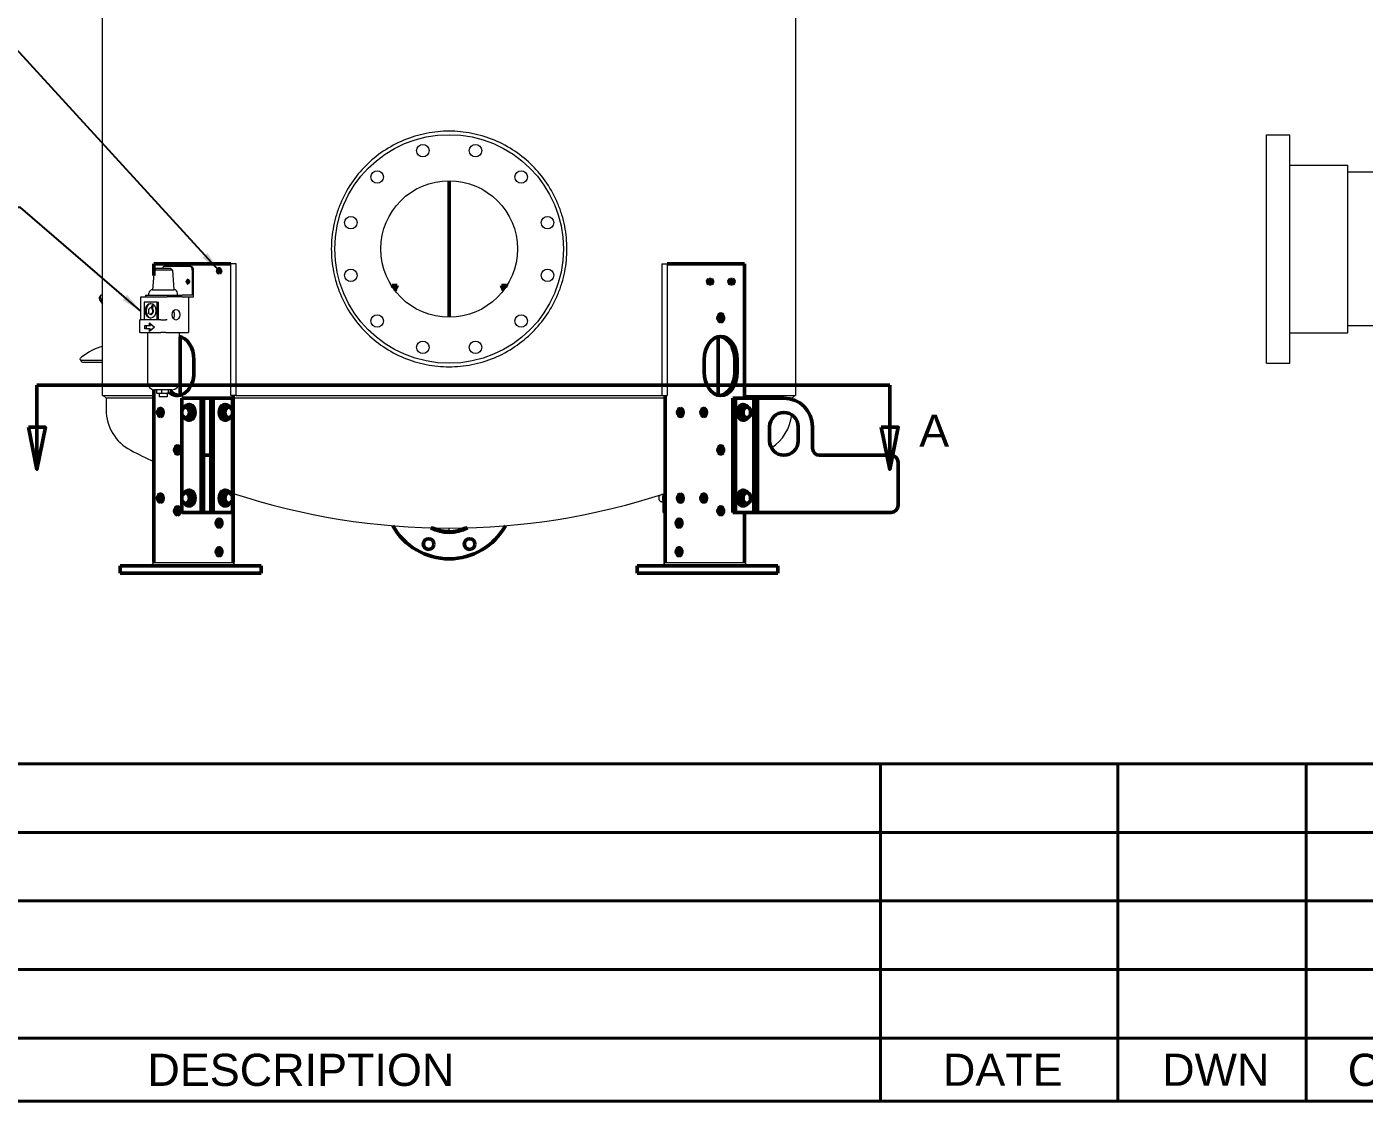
# Model space of a CAD drawing. Header units: inches. Extents: x 19 to 503, y 6 to 322.
# Drawn here: x 223.8 to 317.4, y 7.5 to 82.7 of the extents above; entities that cross this region are included whole.
import ezdxf

# ---------------------------------------------------------------- set-up
doc = ezdxf.new("R2010")
doc.units = ezdxf.units.IN
doc.header["$LTSCALE"] = 15
doc.header["$MEASUREMENT"] = 0
doc.linetypes.add('DOUBLE_DASH_CHAIN', pattern=[1.2403, 0.6614, -0.0827, 0.1654, -0.0827, 0.1654, -0.0827])
doc.layers.get('0').update_dxf_attribs({"lineweight": 25})
for name, color, linetype, lineweight in [('Border', 7, 'Continuous', 35), ('Section Line', 7, 'DOUBLE_DASH_CHAIN', 50), ('Symbol', 7, 'Continuous', 25), ('Symbol (ANSI)', 7, 'Continuous', 25), ('Visible (ANSI)', 7, 'Continuous', 50)]:
    doc.layers.add(name, color=color, linetype=linetype, lineweight=lineweight)
doc.styles.add('MEMCOR Medium', font='arial.ttf')
doc.styles.add('Standard D-E', font='arial.ttf')
doc.dimstyles.new('in [mm] D-E NeptuneBenson$7', dxfattribs={"dimscale": 15, "dimtxt": 0.15, "dimasz": 0.098425, "dimexe": 0.125, "dimexo": 0.063, "dimgap": 0.031496, "dimtad": 0, "dimtih": 1, "dimtoh": 1, "dimdec": 4, "dimrnd": 1e-08, "dimzin": 3, "dimdsep": 46, "dimlunit": 5, "dimtxsty": 'Standard D-E', "dimcen": 0.09, "dimdle": 0.393701, "dimclrd": 256, "dimclre": 256, "dimclrt": 256, "dimadec": 1, "dimazin": 1, "dimtfac": 1, "dimtofl": 0, "dimtmove": 0, "dimatfit": 3, "dimfxl": 1, "dimfrac": 1, "dimtolj": 1, "dimtzin": 4, "dimlwd": -1, "dimlwe": -1, "dimarcsym": 0})

# ---------------------------------------------------------------- blocks, each defined once
blk = doc.blocks.new('Borders 22x34_D')
at = {"layer": 'Border'}
blk.add_line((1.25, 0.5), (33.5, 0.5), dxfattribs=at)
blk = doc.blocks.new('2dTransSection0')
at = {"layer": 'Section Line', "linetype": 'DOUBLE_DASH_CHAIN', "ltscale": 0.494944}
blk.add_line((14.9699, 3.842), (18.9482, 3.842), dxfattribs=at)
at = {"layer": 'Section Line', "linetype": 'Continuous'}
for p, q in [((14.9699, 3.842), (15.2649, 3.842)), ((14.9699, 3.842), (14.9699, 3.6452)), ((18.6532, 3.842), (18.9482, 3.842)), ((18.9482, 3.842), (18.9482, 3.6452)), ((14.9306, 3.6452), (14.9699, 3.4483)), ((15.0093, 3.6452), (14.9306, 3.6452)), ((14.9699, 3.6452), (14.9699, 3.4483)), ((14.9699, 3.4483), (15.0093, 3.6452)), ((18.9088, 3.6452), (18.9482, 3.4483)), ((18.9876, 3.6452), (18.9088, 3.6452)), ((18.9482, 3.6452), (18.9482, 3.4483)), ((18.9482, 3.4483), (18.9876, 3.6452))]:
    blk.add_line(p, q, dxfattribs=at)
at = {"layer": 'Section Line', "linetype": 'Continuous', "flags": 128}
for points in [[(14.9306, 3.6452), (14.9699, 3.4483), (15.0093, 3.6452), (14.9306, 3.6452)], [(18.9088, 3.6452), (18.9482, 3.4483), (18.9876, 3.6452), (18.9088, 3.6452)]]:
    blk.add_lwpolyline(points, dxfattribs=at)
at = {"layer": 'Section Line'}
for points in [[(14.9306, 3.6452), (14.9699, 3.4483), (15.0093, 3.6452), (14.9306, 3.6452)], [(18.9088, 3.6452), (18.9482, 3.4483), (18.9876, 3.6452), (18.9088, 3.6452)]]:
    blk.add_solid(points, dxfattribs=at)
at = {"layer": 'Section Line', "char_height": 0.15, "attachment_point": 7, "style": 'MEMCOR Medium'}
for insert in [(14.6915, 3.5542), (19.0858, 3.5542)]:
    blk.add_mtext('A', dxfattribs=dict(at, insert=insert))
blk = doc.blocks.new('REVISION HISTORY')
at = {"layer": 'Symbol', "lineweight": 40}
for p, q in [((12.9068, 2.0747), (22.812, 2.0747)), ((18.9045, 2.0747), (18.9045, 0.7941)), ((20.013, 2.0747), (20.013, 0.7941)), ((20.8916, 2.0747), (20.8916, 0.7941)), ((12.9068, 1.7545), (22.812, 1.7545)), ((12.9068, 1.4344), (22.812, 1.4344)), ((12.9068, 1.1143), (22.812, 1.1143)), ((12.9068, 0.7941), (22.812, 0.7941)), ((18.9045, 0.5), (18.9045, 0.7941)), ((20.013, 0.5), (20.013, 0.7941)), ((20.8916, 0.5), (20.8916, 0.7941)), ((12.9068, 0.5), (22.812, 0.5))]:
    blk.add_line(p, q, dxfattribs=at)
at = {"layer": 'Symbol', "char_height": 0.15, "attachment_point": 7, "style": 'MEMCOR Medium'}
for s, insert in [('DESCRIPTION', (15.4849, 0.5695)), ('DATE', (19.1962, 0.5721)), ('DWN', (20.219, 0.5721)), ('CKD', (21.0847, 0.5695))]:
    blk.add_mtext(s, dxfattribs=dict(at, insert=insert))

msp = doc.modelspace()

# ---------------------------------------------------------------- linework, layer by layer
at = {"layer": 'Visible (ANSI)', "linetype": 'Continuous', "lineweight": 18}
for p, q in [((229.13857, 56.90094), (229.13857, 83.40094)), ((277.63798, 83.40094), (277.63798, 56.90094)), ((310.58336, 59.15094), (310.58336, 75.15094)), ((310.58336, 75.15094), (312.20836, 75.15094)), ((312.20836, 59.15094), (312.20836, 75.15094)), ((312.20836, 73.02594), (316.27086, 73.02594)), ((316.27086, 61.27594), (316.27086, 73.02594)), ((340.89586, 72.52594), (316.27086, 72.52594)), ((232.74951, 65.67637), (232.63489, 64.30094)), ((232.88489, 65.80094), (232.74951, 65.67637)), ((234.02027, 65.67637), (232.74951, 65.67637)), ((232.88489, 65.80094), (233.88489, 65.80094)), ((235.24105, 65.92594), (233.47328, 65.92594)), ((233.88489, 65.80094), (234.02027, 65.67637)), ((234.02027, 65.67637), (234.13489, 64.30094)), ((235.32943, 65.92594), (235.24105, 65.92594)), ((235.41782, 65.67594), (235.41782, 63.92594)), ((235.50621, 63.80094), (235.50621, 65.67594)), ((238.49278, 66.11344), (238.11953, 66.11344)), ((238.11953, 56.90094), (238.11953, 66.11344)), ((238.49278, 56.90094), (238.49278, 66.11344)), ((268.28376, 66.11344), (268.65702, 66.11344)), ((268.28376, 66.11344), (268.28376, 56.90094)), ((268.65702, 66.11344), (268.65702, 56.90094)), ((228.98977, 63.89519), (228.92477, 63.80327)), ((231.80907, 63.80094), (231.88229, 63.80094)), ((231.80907, 62.18075), (231.80907, 63.80094)), ((231.88229, 63.80094), (232.5894, 63.80094)), ((232.15006, 63.92594), (234.71072, 63.92594)), ((232.15006, 63.92594), (232.15006, 63.80094)), ((232.38489, 63.92594), (232.38489, 64.05094)), ((232.5894, 63.80094), (233.2965, 63.80094)), ((232.63489, 64.30094), (234.13489, 64.30094)), ((233.2965, 63.80094), (233.65006, 63.80094)), ((233.94764, 63.80094), (233.65006, 63.80094)), ((234.71072, 63.80094), (233.94764, 63.80094)), ((234.38489, 63.92594), (234.38489, 64.05094)), ((235.41782, 63.92594), (234.71072, 63.92594)), ((234.71072, 63.80094), (235.50621, 63.80094)), ((235.15266, 63.80094), (235.15266, 61.30094)), ((228.97947, 63.51459), (229.13857, 63.28959)), ((229.13857, 63.47344), (229.04447, 63.60651)), ((232.96526, 63.42475), (232.03676, 63.42475)), ((232.03676, 63.42475), (232.03676, 62.22295)), ((232.53184, 63.03657), (232.50101, 63.03657)), ((232.53006, 63.03256), (232.62416, 63.24433)), ((232.62416, 63.24433), (232.58482, 63.00048)), ((232.62902, 63.00048), (232.58482, 63.00048)), ((232.66836, 63.24433), (232.62416, 63.24433)), ((232.66836, 63.24433), (232.62902, 63.00048)), ((232.96526, 63.42475), (233.05364, 63.42475)), ((232.96526, 62.22295), (232.96526, 63.42475)), ((233.05364, 62.22295), (233.05364, 63.42475)), ((231.72068, 62.18075), (231.7939, 62.18075)), ((231.72068, 62.18075), (231.72068, 61.30094)), ((233.20811, 62.18075), (231.7939, 62.18075)), ((232.03676, 62.22295), (232.96526, 62.22295)), ((232.09614, 61.55636), (232.09614, 61.79552)), ((232.09614, 61.79552), (232.41199, 61.79552)), ((232.18453, 61.79552), (232.18453, 61.55636)), ((232.35126, 62.6302), (232.38063, 62.6963)), ((232.51007, 62.53717), (232.35126, 62.6302)), ((232.41199, 61.79552), (232.41199, 61.98333)), ((232.41199, 61.98333), (232.77091, 61.67594)), ((232.41199, 61.79552), (232.50038, 61.79552)), ((232.50038, 61.90763), (232.50038, 61.79552)), ((232.52235, 62.61328), (232.51007, 62.53717)), ((232.55427, 62.53717), (232.51007, 62.53717)), ((232.56655, 62.61328), (232.52235, 62.61328)), ((232.56655, 62.61328), (232.55427, 62.53717)), ((232.96526, 62.22295), (233.05364, 62.22295)), ((233.20811, 62.18075), (233.56167, 62.18075)), ((233.65006, 62.18075), (233.56167, 62.18075)), ((340.89586, 61.77594), (316.27086, 61.77594)), ((231.7939, 61.30094), (231.72068, 61.30094)), ((231.7939, 61.30094), (233.20811, 61.30094)), ((232.41199, 61.55636), (232.09614, 61.55636)), ((232.27711, 61.30094), (232.27711, 57.80094)), ((232.77091, 61.67594), (232.41199, 61.36855)), ((232.41199, 61.36855), (232.41199, 61.55636)), ((232.41199, 61.55636), (232.50038, 61.55636)), ((232.50038, 61.55636), (232.50038, 61.44425)), ((233.56167, 61.30094), (233.20811, 61.30094)), ((233.56167, 61.30094), (235.15266, 61.30094)), ((234.49267, 61.30094), (234.49267, 57.80094)), ((312.20836, 61.27594), (316.27086, 61.27594)), ((227.63233, 59.29306), (227.58322, 59.40297)), ((229.13857, 59.34065), (227.74048, 59.34065)), ((227.78959, 59.23076), (229.13857, 59.23076)), ((310.58336, 59.15094), (312.20836, 59.15094)), ((233.99267, 57.30094), (232.77711, 57.30094)), ((232.90973, 57.30094), (232.90973, 57.11344)), ((233.25757, 57.30094), (233.25757, 57.11344)), ((233.73273, 57.30094), (233.73273, 57.11344)), ((233.86005, 57.30094), (233.86005, 57.11344)), ((229.13857, 56.90094), (232.71787, 56.90094)), ((229.38827, 56.70094), (229.18827, 56.90094)), ((229.38827, 56.70094), (229.38827, 55.90094)), ((232.71787, 56.70094), (229.38827, 56.70094)), ((232.97944, 57.05094), (233.27625, 57.05094)), ((233.10364, 57.05094), (233.10364, 56.80094)), ((233.66614, 56.80094), (233.10364, 56.80094)), ((233.27625, 57.05094), (233.6817, 57.05094)), ((233.66614, 57.05094), (233.66614, 56.80094)), ((233.6817, 57.05094), (233.79034, 57.05094)), ((238.49278, 56.90094), (238.11953, 56.90094)), ((268.4995, 56.70094), (238.27705, 56.70094)), ((238.49278, 56.90094), (268.28376, 56.90094)), ((268.28376, 56.90094), (268.65702, 56.90094)), ((274.05868, 56.90094), (277.63798, 56.90094)), ((277.38827, 56.70094), (277.03782, 56.70094)), ((277.38827, 56.70094), (277.58827, 56.90094)), ((277.38827, 56.70094), (277.38827, 56.62939)), ((268.05493, 49.71739), (268.05494, 49.7183)), ((268.05493, 49.70949), (268.05494, 49.70857)), ((268.37509, 49.96344), (268.24913, 49.96344)), ((268.34715, 49.92995), (268.37509, 49.92995)), ((268.37509, 48.71344), (268.37509, 50.00435)), ((271.15229, 49.92995), (271.08719, 49.92995)), ((268.37509, 49.46344), (268.23168, 49.46344)), ((268.34715, 49.49693), (268.37509, 49.49693)), ((268.37509, 48.71344), (268.4995, 48.71344)), ((271.15229, 49.49693), (271.08719, 49.49693)), ((253.38827, 47.46344), (253.38827, 47.62094)), ((232.71787, 45.21344), (232.46787, 44.96344)), ((232.71787, 45.21344), (232.91997, 45.21344)), ((232.91997, 45.21344), (235.83325, 45.21344)), ((235.83325, 45.21344), (236.80905, 45.21344)), ((236.80905, 45.21344), (238.27705, 45.21344)), ((238.45383, 44.96344), (238.27705, 45.21344)), ((268.32272, 44.96344), (268.4995, 45.21344)), ((268.4995, 45.21344), (269.96749, 45.21344)), ((269.96749, 45.21344), (270.9433, 45.21344)), ((270.9433, 45.21344), (273.85658, 45.21344)), ((273.85658, 45.21344), (274.05868, 45.21344)), ((274.05868, 45.21344), (274.30868, 44.96344))]:
    msp.add_line(p, q, dxfattribs=at)
at = {"layer": 'Visible (ANSI)'}
for p, q in [((253.38827, 71.93194), (253.38827, 62.36994)), ((253.38827, 62.36994), (253.38827, 71.93194)), ((232.71787, 66.11344), (232.91997, 66.11344)), ((232.71787, 66.11344), (232.71787, 65.29671)), ((232.91997, 66.11344), (235.83325, 66.11344)), ((235.83325, 66.11344), (236.80905, 66.11344)), ((236.80905, 66.11344), (238.11953, 66.11344)), ((268.65702, 66.11344), (269.96749, 66.11344)), ((269.96749, 66.11344), (270.9433, 66.11344)), ((270.9433, 66.11344), (273.85658, 66.11344)), ((273.85658, 66.11344), (274.05868, 66.11344)), ((274.05868, 56.71344), (274.05868, 66.11344)), ((249.40426, 64.58563), (249.75994, 64.58563)), ((249.40426, 64.58563), (249.47099, 64.53107)), ((257.05115, 64.5852), (257.40683, 64.5852)), ((257.40683, 64.5852), (257.34011, 64.53063)), ((271.58323, 65.01844), (271.71758, 65.01844)), ((271.71758, 64.70844), (271.58323, 64.70844)), ((273.0823, 65.01844), (273.21665, 65.01844)), ((273.21665, 64.70844), (273.0823, 64.70844)), ((249.73731, 64.53107), (249.47099, 64.53107)), ((257.34011, 64.53063), (257.07379, 64.53063)), ((272.21181, 62.2362), (272.21181, 62.41068)), ((234.56474, 61.01158), (234.56474, 56.9153)), ((272.21181, 56.9153), (272.21181, 61.01158)), ((235.52919, 59.40344), (235.52919, 58.52344)), ((271.24736, 58.52344), (271.24736, 59.40344)), ((273.37575, 58.52344), (273.37575, 59.40344)), ((273.55253, 59.40344), (273.55253, 58.52344)), ((232.71787, 57.30446), (232.71787, 45.21344)), ((234.68915, 56.71344), (235.82052, 56.71344)), ((234.68915, 55.83446), (234.68915, 56.71344)), ((235.21948, 56.26462), (235.17494, 56.26462)), ((236.0332, 56.71344), (235.82052, 56.71344)), ((236.0332, 56.71344), (236.20692, 56.71344)), ((236.0332, 56.71344), (236.0332, 48.71344)), ((236.20692, 56.71344), (236.70692, 56.71344)), ((236.20692, 56.71344), (236.20692, 54.71344)), ((236.70692, 54.71344), (236.70692, 56.71344)), ((236.88063, 56.71344), (236.70692, 56.71344)), ((237.09331, 56.71344), (236.88063, 56.71344)), ((236.88063, 48.71344), (236.88063, 56.71344)), ((237.09331, 56.71344), (238.22468, 56.71344)), ((237.69435, 56.26462), (237.73889, 56.26462)), ((238.22468, 55.83446), (238.22468, 56.71344)), ((238.27705, 56.90094), (238.27705, 45.21344)), ((268.4995, 45.21344), (268.4995, 56.90094)), ((273.24281, 56.71344), (273.24281, 48.71344)), ((273.41959, 56.71344), (273.24281, 56.71344)), ((273.41959, 56.71344), (274.55096, 56.71344)), ((273.41959, 48.71344), (273.41959, 56.71344)), ((273.94992, 56.26462), (273.99446, 56.26462)), ((274.70858, 56.71344), (274.55096, 56.71344)), ((274.70858, 56.71344), (274.96665, 56.71344)), ((274.70858, 56.71344), (274.70858, 48.71344)), ((276.81456, 56.71344), (274.96665, 56.71344)), ((274.96665, 56.71344), (274.96665, 48.71344)), ((234.68915, 49.83446), (234.68915, 55.59241)), ((235.15726, 56.14645), (234.97022, 56.14645)), ((235.15726, 55.28043), (234.97022, 55.28043)), ((235.15726, 56.14645), (235.28984, 56.0382)), ((235.28984, 55.38868), (235.15726, 55.28043)), ((235.42242, 55.92995), (235.23539, 55.92995)), ((235.42242, 55.49693), (235.23539, 55.49693)), ((235.28984, 56.0382), (235.42242, 55.92995)), ((235.42242, 55.49693), (235.28984, 55.38868)), ((235.42242, 55.92995), (235.42242, 55.71344)), ((235.42242, 55.71344), (235.42242, 55.49693)), ((237.49141, 55.92995), (237.62399, 56.0382)), ((237.49141, 55.92995), (237.67844, 55.92995)), ((237.49141, 55.71344), (237.49141, 55.92995)), ((237.49141, 55.49693), (237.49141, 55.71344)), ((237.49141, 55.49693), (237.67844, 55.49693)), ((237.62399, 55.38868), (237.49141, 55.49693)), ((237.62399, 56.0382), (237.75658, 56.14645)), ((237.75658, 55.28043), (237.62399, 55.38868)), ((237.75658, 56.14645), (237.94361, 56.14645)), ((237.75658, 55.28043), (237.94361, 55.28043)), ((238.22468, 49.83446), (238.22468, 55.59241)), ((273.74698, 55.92995), (273.87956, 56.0382)), ((273.74698, 55.92995), (273.93401, 55.92995)), ((273.74698, 55.71344), (273.74698, 55.92995)), ((273.74698, 55.49693), (273.74698, 55.71344)), ((273.74698, 55.49693), (273.93401, 55.49693)), ((273.87956, 55.38868), (273.74698, 55.49693)), ((273.87956, 56.0382), (274.01214, 56.14645)), ((274.01214, 55.28043), (273.87956, 55.38868)), ((274.01214, 56.14645), (274.19918, 56.14645)), ((274.01214, 55.28043), (274.19918, 55.28043)), ((235.21948, 55.16226), (235.17494, 55.16226)), ((236.20692, 53.21344), (236.20692, 54.71344)), ((236.70692, 54.71344), (236.70692, 53.21344)), ((237.69435, 55.16226), (237.73889, 55.16226)), ((273.94992, 55.16226), (273.99446, 55.16226)), ((275.81456, 53.71344), (275.81456, 54.71344)), ((277.81456, 54.71344), (277.81456, 53.71344)), ((278.81456, 53.21344), (278.81456, 54.71344)), ((234.56474, 53.16968), (234.56474, 52.9952)), ((236.20692, 52.71344), (236.20692, 53.21344)), ((236.20692, 52.71344), (236.70692, 52.71344)), ((236.20692, 52.71344), (236.20692, 52.21344)), ((236.70692, 53.21344), (236.70692, 52.71344)), ((236.70692, 52.21344), (236.70692, 52.71344)), ((272.21181, 52.9952), (272.21181, 53.16968)), ((284.31456, 52.71344), (279.31456, 52.71344)), ((236.20692, 49.21344), (236.20692, 52.21344)), ((236.70692, 52.21344), (236.70692, 49.21344)), ((284.81456, 49.21344), (284.81456, 52.21344)), ((235.15726, 50.14645), (234.97022, 50.14645)), ((235.15726, 50.14645), (235.28984, 50.0382)), ((235.21948, 50.26462), (235.17494, 50.26462)), ((235.42242, 49.92995), (235.23539, 49.92995)), ((235.28984, 50.0382), (235.42242, 49.92995)), ((235.42242, 49.92995), (235.42242, 49.71344)), ((235.42242, 49.71344), (235.42242, 49.49693)), ((237.49141, 49.92995), (237.62399, 50.0382)), ((237.49141, 49.92995), (237.67844, 49.92995)), ((237.49141, 49.71344), (237.49141, 49.92995)), ((237.49141, 49.49693), (237.49141, 49.71344)), ((237.62399, 50.0382), (237.75658, 50.14645)), ((237.69435, 50.26462), (237.73889, 50.26462)), ((237.75658, 50.14645), (237.94361, 50.14645)), ((273.74698, 49.92995), (273.87956, 50.0382)), ((273.74698, 49.92995), (273.93401, 49.92995)), ((273.74698, 49.71344), (273.74698, 49.92995)), ((273.74698, 49.49693), (273.74698, 49.71344)), ((273.87956, 50.0382), (274.01214, 50.14645)), ((273.94992, 50.26462), (273.99446, 50.26462)), ((274.01214, 50.14645), (274.19918, 50.14645)), ((234.56474, 48.90668), (234.56474, 48.7322)), ((234.68915, 48.71344), (234.68915, 49.59241)), ((234.68915, 48.71344), (235.82052, 48.71344)), ((235.15726, 49.28043), (234.97022, 49.28043)), ((235.28984, 49.38868), (235.15726, 49.28043)), ((235.21948, 49.16226), (235.17494, 49.16226)), ((235.42242, 49.49693), (235.23539, 49.49693)), ((235.42242, 49.49693), (235.28984, 49.38868)), ((236.0332, 48.71344), (235.82052, 48.71344)), ((236.0332, 48.71344), (236.20692, 48.71344)), ((236.20692, 49.21344), (236.20692, 48.71344)), ((236.20692, 48.71344), (236.70692, 48.71344)), ((236.70692, 48.71344), (236.70692, 49.21344)), ((236.88063, 48.71344), (236.70692, 48.71344)), ((237.09331, 48.71344), (236.88063, 48.71344)), ((237.09331, 48.71344), (238.22468, 48.71344)), ((237.49141, 49.49693), (237.67844, 49.49693)), ((237.62399, 49.38868), (237.49141, 49.49693)), ((237.75658, 49.28043), (237.62399, 49.38868)), ((237.69435, 49.16226), (237.73889, 49.16226)), ((237.75658, 49.28043), (237.94361, 49.28043)), ((238.22468, 48.71344), (238.22468, 49.59241)), ((272.21181, 48.7322), (272.21181, 48.90668)), ((273.41959, 48.71344), (273.24281, 48.71344)), ((273.41959, 48.71344), (274.55096, 48.71344)), ((273.74698, 49.49693), (273.93401, 49.49693)), ((273.87956, 49.38868), (273.74698, 49.49693)), ((274.01214, 49.28043), (273.87956, 49.38868)), ((273.94992, 49.16226), (273.99446, 49.16226)), ((274.01214, 49.28043), (274.19918, 49.28043)), ((274.05868, 45.21344), (274.05868, 48.71344)), ((274.70858, 48.71344), (274.55096, 48.71344)), ((274.70858, 48.71344), (274.96665, 48.71344)), ((274.96665, 48.71344), (284.31456, 48.71344)), ((230.3714, 44.96344), (230.6643, 44.96344)), ((230.3714, 44.96344), (230.3714, 44.46344)), ((236.406, 44.96344), (230.6643, 44.96344)), ((236.406, 44.96344), (237.82022, 44.96344)), ((239.94154, 44.96344), (237.82022, 44.96344)), ((239.94154, 44.96344), (240.23443, 44.96344)), ((240.23443, 44.96344), (240.23443, 44.46344)), ((266.53858, 44.96344), (266.83148, 44.96344)), ((266.53858, 44.96344), (266.53858, 44.46344)), ((268.9528, 44.96344), (266.83148, 44.96344)), ((268.9528, 44.96344), (270.36701, 44.96344)), ((276.10872, 44.96344), (270.36701, 44.96344)), ((276.10872, 44.96344), (276.40161, 44.96344)), ((276.40161, 44.96344), (276.40161, 44.46344)), ((230.6643, 44.46344), (230.3714, 44.46344)), ((236.406, 44.46344), (230.6643, 44.46344)), ((237.82022, 44.46344), (236.406, 44.46344)), ((239.94154, 44.46344), (237.82022, 44.46344)), ((240.23443, 44.46344), (239.94154, 44.46344)), ((266.83148, 44.46344), (266.53858, 44.46344)), ((268.9528, 44.46344), (266.83148, 44.46344)), ((270.36701, 44.46344), (268.9528, 44.46344)), ((276.10872, 44.46344), (270.36701, 44.46344)), ((276.40161, 44.46344), (276.10872, 44.46344))]:
    msp.add_line(p, q, dxfattribs=at)
at = {"layer": 'Visible (ANSI)', "linetype": 'Continuous', "lineweight": 18}
for centre, radius in [((253.38827, 67.15094), 8), ((251.54419, 74.03316), 0.4375), ((255.23236, 74.03316), 0.4375), ((248.35014, 72.18908), 0.4375), ((258.42641, 72.18908), 0.4375), ((253.38827, 67.15094), 4.781), ((246.50605, 68.99503), 0.4375), ((260.2705, 68.99503), 0.4375), ((246.50605, 65.30685), 0.4375), ((260.2705, 65.30685), 0.4375), ((248.35014, 62.1128), 0.4375), ((258.42641, 62.1128), 0.4375), ((251.54419, 60.26872), 0.4375), ((255.23236, 60.26872), 0.4375), ((251.95321, 46.49889), 0.3125), ((254.82334, 46.49889), 0.3125)]:
    msp.add_circle(centre, radius, dxfattribs=at)
at = {"layer": 'Visible (ANSI)'}
for centre in [(251.95321, 46.49889), (254.82334, 46.49889)]:
    msp.add_circle(centre, 0.375, dxfattribs=at)
at = {"layer": 'Visible (ANSI)', "linetype": 'Continuous', "lineweight": 18}
for centre, radius, start, end in [((232.63489, 64.05094), 0.25, 90, 180), ((234.13489, 64.05094), 0.25, 0, 90), ((232.77711, 57.80094), 0.5, 180, 270), ((233.99267, 57.80094), 0.5, 270, 0), ((232.57827, 55.89648), 3.19, 179.9198527, 242.5344882), ((274.19828, 55.89648), 3.19, 303.1329377, 353.6870816), ((253.38827, 95.93094), 48.31, 242.5344882, 244.6675347), ((253.38827, 95.93094), 48.31, 251.7721295, 288.2278705), ((253.38827, 49.96344), 2.5, 249.0161809, 270)]:
    msp.add_arc(centre, radius, start, end, dxfattribs=at)
at = {"layer": 'Visible (ANSI)'}
for centre, radius, start, end in [((276.81456, 54.71344), 2, 0, 90), ((276.81456, 54.71344), 1, 0, 180), ((276.81456, 53.71344), 1, 180, 0), ((279.31456, 53.21344), 0.5, 180, 270), ((284.31456, 52.21344), 0.5, 0, 90), ((284.31456, 49.21344), 0.5, 270, 0), ((253.38827, 49.96344), 4.5, 209.0040645, 330.9959355), ((253.38827, 49.96344), 2.655, 241.1515936, 298.8484064), ((253.38827, 49.96344), 2.60957, 243.1440242, 296.8559758)]:
    msp.add_arc(centre, radius, start, end, dxfattribs=at)
at = {"layer": 'Visible (ANSI)', "linetype": 'Continuous', "lineweight": 18}
for centre, major_axis, ratio, start_param, end_param in [((233.47328, 65.67594), (0, 0.25), 0.70710678, 0, 1.04719755), ((235.24105, 65.67594), (0, 0.25), 0.70710678, 4.71238898, 6.28318531), ((235.32943, 65.67594), (0, 0.25), 0.70710678, 4.71238898, 6.28318531), ((235.19685, 64.86344), (0, -0.15625), 0.70710678, 3.5531095, 5.87166846), ((229.33302, 63.51459), (-0.40825, 0.28868), 0.5, 0, 0.95531662), ((229.39802, 63.60651), (-0.40825, 0.28868), 0.5, 5.69470142, 7.23850193), ((232.5452, 62.82385), (0, 0.52038), 0.70710678, 0.06008809, 3.08150456), ((232.50101, 62.82385), (0, 0.21272), 0.70710678, 6.08882372, 8.49698338), ((232.50101, 62.82385), (0, -0.21272), 0.70710678, 0.14239642, 2.55055608), ((232.5452, 62.82385), (0, -0.21272), 0.70710678, 0.14239642, 2.55055608), ((233.91522, 62.55094), (0, 0.375), 0.70710678, 3.87132031, 5.55345765), ((230.17074, 53.11027), (0, 7.37), 0.70710678, 0.19937902, 0.49564116), ((232.97944, 57.11344), (0.06971, 0), 0.89657547, 3.14159265, 4.71238898), ((233.27625, 57.11344), (0, -0.0625), 0.29885849, 4.71238898, 6.28318531), ((233.6817, 57.11344), (0, -0.0625), 0.81649658, 0, 1.57079633), ((233.79034, 57.11344), (-0.06971, 0), 0.89657547, 1.57079633, 3.14159265), ((268.23168, 49.71344), (0, -0.25), 0.70710678, 3.67283519, 6.28318531), ((268.19831, 49.71344), (0, -0.20281), 0.70710678, 4.69292755, 4.73185041), ((269.48737, 49.71344), (0, 0.375), 0.70710678, 4.71238898, 5.2559288), ((269.48737, 49.71344), (0, 0.375), 0.70710678, 4.16884916, 4.71238898), ((270.79834, 49.71344), (0, 0.375), 0.70710678, 4.71238898, 5.14279183), ((270.79834, 49.71344), (0, 0.375), 0.70710678, 4.28198613, 4.71238898)]:
    msp.add_ellipse(centre, major_axis=major_axis, ratio=ratio, start_param=start_param, end_param=end_param, dxfattribs=at)
at = {"layer": 'Visible (ANSI)'}
for centre, major_axis in [((237.29488, 65.61344), (0, -0.155)), ((272.39994, 62.32344), (0, -0.28)), ((233.18018, 55.71344), (0, -0.28)), ((269.57151, 55.71344), (0, 0.28)), ((271.20352, 55.71344), (0, -0.28)), ((234.37661, 53.08244), (0, -0.28)), ((272.39994, 53.08244), (0, -0.28)), ((233.18018, 49.71344), (0, -0.28)), ((269.57151, 49.71344), (0, 0.28)), ((271.20352, 49.71344), (0, -0.28)), ((234.37661, 48.81944), (0, -0.28)), ((272.39994, 48.81944), (0, -0.28)), ((237.29488, 47.95944), (0, -0.28)), ((269.48167, 47.95944), (0, -0.28)), ((237.29488, 45.95944), (0, -0.28)), ((269.48167, 45.95944), (0, -0.28))]:
    msp.add_ellipse(centre, major_axis=major_axis, ratio=0.70710678, dxfattribs=at)
for centre, major_axis, start_param, end_param in [((237.1181, 65.61344), (0, 0.155), 4.07971898, 5.34505898), ((235.23574, 64.86344), (0, -0.155), 3.75257543, 5.67220253), ((246.267, 67.15094), (0, 5.125), 4.17737022, 4.18815658), ((246.62268, 67.15094), (0, -5.125), 0.96490795, 1.04656393), ((260.18824, 67.15094), (0, 5.125), 2.09512538, 2.17018116), ((260.54391, 67.15094), (0, -5.125), 5.23671804, 5.24008745), ((271.58323, 64.86344), (0, -0.155), 3.14159265, 6.28318531), ((271.54081, 64.86344), (0, -0.155), 0.19477764, 2.94681501), ((271.71758, 64.86344), (0, 0.155), 3.14159265, 6.28318531), ((273.0823, 64.86344), (0, -0.155), 3.14159265, 6.28318531), ((273.03987, 64.86344), (0, -0.155), 0.19477764, 2.94681501), ((273.21665, 64.86344), (0, 0.155), 3.14159265, 6.28318531), ((246.267, 67.15094), (0, -5.234), 1.02981281, 1.04656393), ((260.54391, 67.15094), (0, 5.234), 2.09512538, 2.1048202), ((272.22316, 62.32344), (0, 0.28), 3.60436277, 5.82041519), ((234.37661, 59.40344), (0, 1.63), 4.71238898, 6.18231904), ((272.39994, 59.40344), (0, 1.63), 4.71238898, 7.85398163), ((272.22316, 59.40344), (0, 1.63), 4.71238898, 6.20642283), ((234.37661, 58.52344), (0, -1.63), 5.80509895, 7.85398163), ((272.39994, 58.52344), (0, -1.63), 4.71238898, 7.85398163), ((272.22316, 58.52344), (0, -1.63), 0.07676248, 1.57079633), ((234.55338, 58.52344), (0, -1.63), 5.63774906, 6.20642283), ((235.17494, 55.71344), (0, 0.55118), 2.3460031, 7.07877486), ((235.21948, 55.71344), (0, 0.55118), 3.14159265, 6.28318531), ((237.69435, 55.71344), (0, -0.55118), 3.14159265, 6.28318531), ((237.73889, 55.71344), (0, -0.55118), 2.3460031, 7.07877486), ((273.94992, 55.71344), (0, -0.55118), 3.14159265, 6.28318531), ((273.99446, 55.71344), (0, -0.55118), 2.3460031, 7.07877486), ((233.35696, 55.71344), (0, -0.28), 3.60436277, 5.82041519), ((233.49272, 55.71344), (0, 0.28), 0.90964484, 2.23194781), ((234.94654, 55.71344), (0, -0.375), 3.66519143, 4.71238898), ((234.94654, 55.71344), (0, -0.375), 4.71238898, 5.75958653), ((234.94654, 55.71344), (0, 0.375), 5.75958653, 6.80678408), ((234.94654, 55.71344), (0, -0.375), 5.75958653, 6.80678408), ((234.94654, 55.71344), (0, 0.375), 4.71238898, 5.75958653), ((234.94654, 55.71344), (0, 0.375), 3.66519143, 4.71238898), ((235.17494, 55.71344), (0, 0.375), 5.50064449, 6.01852857), ((235.17494, 55.71344), (0, -0.375), 0.26465673, 0.78254082), ((235.17494, 55.71344), (0, -0.375), 1.20355906, 1.93803359), ((237.73889, 55.71344), (0, 0.375), 1.20355906, 1.93803359), ((237.73889, 55.71344), (0, 0.375), 0.26465673, 0.78254082), ((237.73889, 55.71344), (0, -0.375), 5.50064449, 6.01852857), ((237.96729, 55.71344), (0, -0.375), 3.66519143, 4.71238898), ((237.96729, 55.71344), (0, -0.375), 4.71238898, 5.75958653), ((237.96729, 55.71344), (0, 0.375), 5.75958653, 6.80678408), ((237.96729, 55.71344), (0, -0.375), 5.75958653, 6.80678408), ((237.96729, 55.71344), (0, 0.375), 4.71238898, 5.75958653), ((237.96729, 55.71344), (0, 0.375), 3.66519143, 4.71238898), ((269.74829, 55.71344), (0, -0.28), 3.60436277, 5.82041519), ((271.02674, 55.71344), (0, 0.28), 3.60436277, 5.82041519), ((273.99446, 55.71344), (0, 0.375), 1.20355906, 1.93803359), ((273.99446, 55.71344), (0, 0.375), 0.26465673, 0.78254082), ((273.99446, 55.71344), (0, -0.375), 5.50064449, 6.01852857), ((274.22286, 55.71344), (0, -0.375), 3.66519143, 4.71238898), ((274.22286, 55.71344), (0, -0.375), 4.71238898, 5.75958653), ((274.22286, 55.71344), (0, 0.375), 5.75958653, 6.80678408), ((274.22286, 55.71344), (0, -0.375), 5.75958653, 6.80678408), ((274.22286, 55.71344), (0, 0.375), 4.71238898, 5.75958653), ((274.22286, 55.71344), (0, 0.375), 3.66519143, 4.71238898), ((234.55338, 53.08244), (0, -0.28), 3.60436277, 5.82041519), ((272.22316, 53.08244), (0, 0.28), 3.60436277, 5.82041519), ((233.35696, 49.71344), (0, -0.28), 3.60436277, 5.82041519), ((233.49272, 49.71344), (0, 0.28), 0.90964484, 2.23194781), ((234.94654, 49.71344), (0, -0.375), 3.66519143, 4.71238898), ((234.94654, 49.71344), (0, -0.375), 4.71238898, 5.75958653), ((234.94654, 49.71344), (0, 0.375), 5.75958653, 6.80678408), ((235.17494, 49.71344), (0, 0.55118), 2.3460031, 7.07877486), ((234.94654, 49.71344), (0, 0.375), 4.71238898, 5.75958653), ((234.94654, 49.71344), (0, 0.375), 3.66519143, 4.71238898), ((235.21948, 49.71344), (0, 0.55118), 3.14159265, 6.28318531), ((235.17494, 49.71344), (0, 0.375), 5.50064449, 6.01852857), ((235.17494, 49.71344), (0, -0.375), 1.20355906, 1.93803359), ((237.69435, 49.71344), (0, -0.55118), 3.14159265, 6.28318531), ((237.73889, 49.71344), (0, -0.55118), 2.3460031, 7.07877486), ((237.73889, 49.71344), (0, 0.375), 1.20355906, 1.93803359), ((237.73889, 49.71344), (0, 0.375), 0.26465673, 0.78254082), ((237.96729, 49.71344), (0, -0.375), 3.66519143, 4.71238898), ((237.96729, 49.71344), (0, -0.375), 4.71238898, 5.75958653), ((237.96729, 49.71344), (0, 0.375), 5.75958653, 6.80678408), ((237.96729, 49.71344), (0, 0.375), 4.71238898, 5.75958653), ((237.96729, 49.71344), (0, 0.375), 3.66519143, 4.71238898), ((269.74829, 49.71344), (0, -0.28), 3.60436277, 5.82041519), ((271.02674, 49.71344), (0, 0.28), 3.60436277, 5.82041519), ((273.94992, 49.71344), (0, -0.55118), 3.14159265, 6.28318531), ((273.99446, 49.71344), (0, -0.55118), 2.3460031, 7.07877486), ((273.99446, 49.71344), (0, 0.375), 1.20355906, 1.93803359), ((273.99446, 49.71344), (0, 0.375), 0.26465673, 0.78254082), ((274.22286, 49.71344), (0, -0.375), 3.66519143, 4.71238898), ((274.22286, 49.71344), (0, -0.375), 4.71238898, 5.75958653), ((274.22286, 49.71344), (0, 0.375), 5.75958653, 6.80678408), ((274.22286, 49.71344), (0, 0.375), 4.71238898, 5.75958653), ((274.22286, 49.71344), (0, 0.375), 3.66519143, 4.71238898), ((234.55338, 48.81944), (0, -0.28), 3.60436277, 5.82041519), ((234.94654, 49.71344), (0, -0.375), 5.75958653, 6.80678408), ((235.17494, 49.71344), (0, -0.375), 0.26465673, 0.78254082), ((237.73889, 49.71344), (0, -0.375), 5.50064449, 6.01852857), ((237.96729, 49.71344), (0, -0.375), 5.75958653, 6.80678408), ((272.22316, 48.81944), (0, 0.28), 3.60436277, 5.82041519), ((273.99446, 49.71344), (0, -0.375), 5.50064449, 6.01852857), ((274.22286, 49.71344), (0, -0.375), 5.75958653, 6.80678408), ((237.1181, 47.95944), (0, 0.28), 3.60436277, 5.82041519), ((269.65844, 47.95944), (0, -0.28), 3.60436277, 5.82041519), ((237.1181, 45.95944), (0, 0.28), 3.60436277, 5.82041519), ((269.65844, 45.95944), (0, -0.28), 3.60436277, 5.82041519)]:
    msp.add_ellipse(centre, major_axis=major_axis, ratio=0.70710678, start_param=start_param, end_param=end_param, dxfattribs=at)
at = {"layer": 'Visible (ANSI)', "linetype": 'Continuous', "lineweight": 18}
for centre, major_axis in [((235.10846, 64.86344), (0, -0.15625)), ((232.50101, 62.82385), (0, 0.52038)), ((234.26877, 62.55094), (0, 0.375))]:
    msp.add_ellipse(centre, major_axis=major_axis, ratio=0.70710678, dxfattribs=at)
for points, knots in [([(245.51211, 64.71648), (245.5887, 64.46872), (245.67714, 64.22414), (245.98771, 63.47756), (246.24967, 62.99248), (246.85344, 62.09641), (247.19529, 61.68541), (247.92256, 60.95813), (248.33347, 60.61631), (249.2296, 60.01247), (249.7148, 59.75041), (250.72921, 59.32843), (251.25929, 59.16818), (252.0607, 59.01017), (252.32887, 58.97109), (252.86217, 58.91957), (253.1273, 58.90712), (253.64925, 58.90712), (253.91438, 58.91957), (254.44768, 58.97109), (254.71585, 59.01017), (255.51726, 59.16818), (256.04734, 59.32843), (257.06174, 59.75041), (257.54695, 60.01247), (258.44307, 60.61631), (258.85399, 60.95813), (259.58126, 61.68541), (259.92311, 62.09641), (260.52687, 62.99248), (260.78884, 63.47756), (261.10524, 64.23816), (261.19816, 64.49737), (261.35736, 65.02267), (261.42363, 65.28877), (261.52899, 65.82302), (261.56808, 66.09121), (261.61963, 66.62461), (261.63209, 66.88983), (261.63209, 67.41205), (261.61963, 67.67727), (261.56808, 68.21067), (261.52899, 68.47886), (261.42363, 69.01311), (261.35736, 69.27921), (261.19816, 69.80451), (261.10524, 70.06372), (260.78884, 70.82432), (260.52687, 71.3094), (259.92311, 72.20547), (259.58126, 72.61647), (258.85399, 73.34375), (258.44307, 73.68557), (257.54695, 74.28941), (257.06174, 74.55147), (256.04734, 74.97345), (255.51726, 75.1337), (254.71585, 75.29171), (254.44768, 75.33079), (253.91438, 75.38231), (253.64925, 75.39476), (253.1273, 75.39476), (252.86217, 75.38231), (252.32887, 75.33079), (252.0607, 75.29171), (251.25929, 75.1337), (250.72921, 74.97345), (249.7148, 74.55147), (249.2296, 74.28941), (248.33347, 73.68557), (247.92256, 73.34375), (247.19529, 72.61647), (246.85344, 72.20547), (246.24967, 71.3094), (245.98771, 70.82432), (245.67131, 70.06372), (245.57838, 69.80451), (245.41919, 69.27921), (245.35292, 69.01311), (245.24756, 68.47886), (245.20847, 68.21067), (245.15691, 67.67727), (245.14446, 67.41205), (245.14446, 67.15094)], [6.0789693, 6.0789693, 6.0789693, 6.0789693, 7.95861986, 7.95861986, 11.93792978, 11.93792978, 15.91723971, 15.91723971, 19.89454388, 19.89454388, 23.87184804, 23.87184804, 27.84915221, 27.84915221, 29.8378043, 29.8378043, 31.82645638, 31.82645638, 33.81510846, 33.81510846, 35.80376055, 35.80376055, 39.78106471, 39.78106471, 43.75836888, 43.75836888, 47.73567305, 47.73567305, 51.71498297, 51.71498297, 55.6942929, 55.6942929, 57.68394787, 57.68394787, 59.67360283, 59.67360283, 61.66325779, 61.66325779, 63.65291276, 63.65291276, 65.64256772, 65.64256772, 67.63222268, 67.63222268, 69.62187765, 69.62187765, 71.61153261, 71.61153261, 75.59084254, 75.59084254, 79.57015247, 79.57015247, 83.54745663, 83.54745663, 87.5247608, 87.5247608, 91.50206497, 91.50206497, 93.49071705, 93.49071705, 95.47936914, 95.47936914, 97.46802122, 97.46802122, 99.4566733, 99.4566733, 103.43397747, 103.43397747, 107.41128164, 107.41128164, 111.3885858, 111.3885858, 115.36789573, 115.36789573, 119.34720566, 119.34720566, 121.33686062, 121.33686062, 123.32651559, 123.32651559, 125.31617055, 125.31617055, 127.30582551, 127.30582551, 127.30582551, 127.30582551]), ([(245.14446, 67.15094), (245.14446, 66.88983), (245.15691, 66.62461), (245.20847, 66.09121), (245.24756, 65.82302), (245.35292, 65.28877), (245.41919, 65.02267), (245.50319, 64.7455), (245.50763, 64.73099), (245.51211, 64.71648)], [127.30582551, 127.30582551, 127.30582551, 127.30582551, 129.29548048, 129.29548048, 131.28513544, 131.28513544, 133.27479041, 133.27479041, 133.38479482, 133.38479482, 133.38479482, 133.38479482]), ([(227.74048, 59.34065), (227.69609, 59.34065), (227.65622, 59.34739), (227.59972, 59.37442), (227.58309, 59.39469), (227.57405, 59.44064), (227.58105, 59.46939), (227.62059, 59.53084), (227.65314, 59.5635), (227.69223, 59.59339)], [3.83284768, 3.83284768, 3.83284768, 3.83284768, 4.3112545, 4.3112545, 4.78966133, 4.78966133, 5.26851574, 5.26851574, 5.74737015, 5.74737015, 5.74737015, 5.74737015]), ([(227.63239, 59.29308), (227.64004, 59.27623), (227.65501, 59.26156), (227.70533, 59.23749), (227.74519, 59.23076), (227.78959, 59.23076)], [2.98100795, 2.98100795, 2.98100795, 2.98100795, 3.354649092, 3.354649092, 3.833056446, 3.833056446, 3.833056446, 3.833056446])]:
    msp.add_open_spline(points, degree=3, knots=knots, dxfattribs=at)
at = {"layer": 'Visible (ANSI)'}
for points in [[(234.68137, 55.71344), (234.68137, 55.81392), (234.70506, 55.92995)], [(234.70506, 55.49693), (234.68137, 55.61296), (234.68137, 55.71344)], [(234.70506, 55.92995), (234.75242, 55.98796), (234.81396, 56.0382)], [(234.81396, 55.38868), (234.75242, 55.43892), (234.70506, 55.49693)], [(234.81396, 56.0382), (234.87549, 56.08844), (234.97022, 56.14645)], [(234.97022, 55.28043), (234.87549, 55.33844), (234.81396, 55.38868)], [(234.97022, 56.14645), (235.01759, 56.08844), (235.07912, 56.0382)], [(235.07912, 55.38868), (235.01759, 55.33844), (234.97022, 55.28043)], [(235.07912, 56.0382), (235.14065, 55.98796), (235.23539, 55.92995)], [(235.23539, 55.49693), (235.14065, 55.43892), (235.07912, 55.38868)], [(235.23539, 55.92995), (235.2117, 55.81392), (235.2117, 55.71344)], [(235.2117, 55.71344), (235.2117, 55.61296), (235.23539, 55.49693)], [(237.67844, 55.92995), (237.77318, 55.98796), (237.83471, 56.0382)], [(237.70213, 55.71344), (237.70213, 55.81392), (237.67844, 55.92995)], [(237.67844, 55.49693), (237.70213, 55.61296), (237.70213, 55.71344)], [(237.83471, 55.38868), (237.77318, 55.43892), (237.67844, 55.49693)], [(237.83471, 56.0382), (237.89624, 56.08844), (237.94361, 56.14645)], [(237.94361, 55.28043), (237.89624, 55.33844), (237.83471, 55.38868)], [(237.94361, 56.14645), (238.03834, 56.08844), (238.09988, 56.0382)], [(238.09988, 55.38868), (238.03834, 55.33844), (237.94361, 55.28043)], [(238.09988, 56.0382), (238.16141, 55.98796), (238.20877, 55.92995)], [(238.20877, 55.49693), (238.16141, 55.43892), (238.09988, 55.38868)], [(238.20877, 55.92995), (238.23246, 55.81392), (238.23246, 55.71344)], [(238.23246, 55.71344), (238.23246, 55.61296), (238.20877, 55.49693)], [(273.93401, 55.92995), (274.02875, 55.98796), (274.09028, 56.0382)], [(273.95769, 55.71344), (273.95769, 55.81392), (273.93401, 55.92995)], [(273.93401, 55.49693), (273.95769, 55.61296), (273.95769, 55.71344)], [(274.09028, 55.38868), (274.02875, 55.43892), (273.93401, 55.49693)], [(274.09028, 56.0382), (274.15181, 56.08844), (274.19918, 56.14645)], [(274.19918, 55.28043), (274.15181, 55.33844), (274.09028, 55.38868)], [(274.19918, 56.14645), (274.29391, 56.08844), (274.35544, 56.0382)], [(274.35544, 55.38868), (274.29391, 55.33844), (274.19918, 55.28043)], [(274.35544, 56.0382), (274.41697, 55.98796), (274.46434, 55.92995)], [(274.46434, 55.49693), (274.41697, 55.43892), (274.35544, 55.38868)], [(274.46434, 55.92995), (274.48803, 55.81392), (274.48803, 55.71344)], [(274.48803, 55.71344), (274.48803, 55.61296), (274.46434, 55.49693)], [(234.68137, 49.71344), (234.68137, 49.81392), (234.70506, 49.92995)], [(234.70506, 49.49693), (234.68137, 49.61296), (234.68137, 49.71344)], [(234.70506, 49.92995), (234.75242, 49.98796), (234.81396, 50.0382)], [(234.81396, 50.0382), (234.87549, 50.08844), (234.97022, 50.14645)], [(234.97022, 50.14645), (235.01759, 50.08844), (235.07912, 50.0382)], [(235.07912, 50.0382), (235.14065, 49.98796), (235.23539, 49.92995)], [(235.23539, 49.92995), (235.2117, 49.81392), (235.2117, 49.71344)], [(235.2117, 49.71344), (235.2117, 49.61296), (235.23539, 49.49693)], [(237.67844, 49.92995), (237.77318, 49.98796), (237.83471, 50.0382)], [(237.70213, 49.71344), (237.70213, 49.81392), (237.67844, 49.92995)], [(237.67844, 49.49693), (237.70213, 49.61296), (237.70213, 49.71344)], [(237.83471, 50.0382), (237.89624, 50.08844), (237.94361, 50.14645)], [(237.94361, 50.14645), (238.03834, 50.08844), (238.09988, 50.0382)], [(238.09988, 50.0382), (238.16141, 49.98796), (238.20877, 49.92995)], [(238.20877, 49.92995), (238.23246, 49.81392), (238.23246, 49.71344)], [(238.23246, 49.71344), (238.23246, 49.61296), (238.20877, 49.49693)], [(273.93401, 49.92995), (274.02875, 49.98796), (274.09028, 50.0382)], [(273.95769, 49.71344), (273.95769, 49.81392), (273.93401, 49.92995)], [(273.93401, 49.49693), (273.95769, 49.61296), (273.95769, 49.71344)], [(274.09028, 50.0382), (274.15181, 50.08844), (274.19918, 50.14645)], [(274.19918, 50.14645), (274.29391, 50.08844), (274.35544, 50.0382)], [(274.35544, 50.0382), (274.41697, 49.98796), (274.46434, 49.92995)], [(274.46434, 49.92995), (274.48803, 49.81392), (274.48803, 49.71344)], [(274.48803, 49.71344), (274.48803, 49.61296), (274.46434, 49.49693)], [(234.81396, 49.38868), (234.75242, 49.43892), (234.70506, 49.49693)], [(234.97022, 49.28043), (234.87549, 49.33844), (234.81396, 49.38868)], [(235.07912, 49.38868), (235.01759, 49.33844), (234.97022, 49.28043)], [(235.23539, 49.49693), (235.14065, 49.43892), (235.07912, 49.38868)], [(237.83471, 49.38868), (237.77318, 49.43892), (237.67844, 49.49693)], [(237.94361, 49.28043), (237.89624, 49.33844), (237.83471, 49.38868)], [(238.09988, 49.38868), (238.03834, 49.33844), (237.94361, 49.28043)], [(238.20877, 49.49693), (238.16141, 49.43892), (238.09988, 49.38868)], [(274.09028, 49.38868), (274.02875, 49.43892), (273.93401, 49.49693)], [(274.19918, 49.28043), (274.15181, 49.33844), (274.09028, 49.38868)], [(274.35544, 49.38868), (274.29391, 49.33844), (274.19918, 49.28043)], [(274.46434, 49.49693), (274.41697, 49.43892), (274.35544, 49.38868)]]:
    msp.add_rational_spline(points, [1, 1.0379548493, 1], degree=2, dxfattribs=at)
at = {"layer": 'Visible (ANSI)', "linetype": 'Continuous', "lineweight": 18}
for points, weights in [([(268.34715, 49.92995), (268.32347, 49.81392), (268.32347, 49.71344)], [1, 1.0379548493, 1]), ([(268.32347, 49.71344), (268.32347, 49.61296), (268.34715, 49.49693)], [1, 1.0379548493, 1]), ([(268.37509, 49.96222), (268.36078, 49.94663), (268.34715, 49.92995)], [1.01530394902, 1.01062798713, 1]), ([(269.74181, 49.85627), (269.75254, 49.78244), (269.75254, 49.71344)], [1.01655612945, 1.02575606369, 1]), ([(269.75254, 49.71344), (269.75254, 49.64444), (269.74181, 49.57061)], [1, 1.02575606369, 1.01655612945]), ([(271.08719, 49.92995), (271.06351, 49.81392), (271.06351, 49.71344)], [1, 1.0379548493, 1]), ([(271.06351, 49.71344), (271.06351, 49.61296), (271.08719, 49.49693)], [1, 1.0379548493, 1]), ([(271.08121, 49.93362), (271.08418, 49.93179), (271.08719, 49.92995)], [1.00225818919, 1.00116484395, 1]), ([(268.34715, 49.49693), (268.36078, 49.48025), (268.37509, 49.46466)], [1, 1.01062798713, 1.01530394902]), ([(271.08719, 49.49693), (271.08418, 49.49509), (271.08121, 49.49326)], [1, 1.00116484395, 1.00225818919])]:
    msp.add_rational_spline(points, weights, degree=2, dxfattribs=at)

# ---------------------------------------------------------------- block references
at = {"xscale": 15, "yscale": 15, "zscale": 15}
msp.add_blockref('Borders 22x34_D', (0, 0), dxfattribs=at)
at = {"layer": 'Section Line', "xscale": 15, "yscale": 15, "zscale": 15}
msp.add_blockref('2dTransSection0', (0, 0), dxfattribs=at)
at = {"layer": 'Symbol', "xscale": 15, "yscale": 15, "zscale": 15}
msp.add_blockref('REVISION HISTORY', (0, 0), dxfattribs=at)

# ---------------------------------------------------------------- leaders
at = {"layer": 'Symbol (ANSI)', "annotation_type": 0, "has_hookline": 1, "hookline_direction": 1}
for points, text_width in [([(237.29488, 65.61344), (222.32827, 82.00912), (220.85189, 82.00912)], 20.71504), ([(231.80907, 62.79415), (223.40423, 70.05523), (221.92785, 70.05523)], 19.27388)]:
    msp.add_leader(points, dimstyle='in [mm] D-E NeptuneBenson$7', override={"dimtad": 0}, dxfattribs=dict(at, text_width=text_width))

doc.saveas('drawing.dxf')
